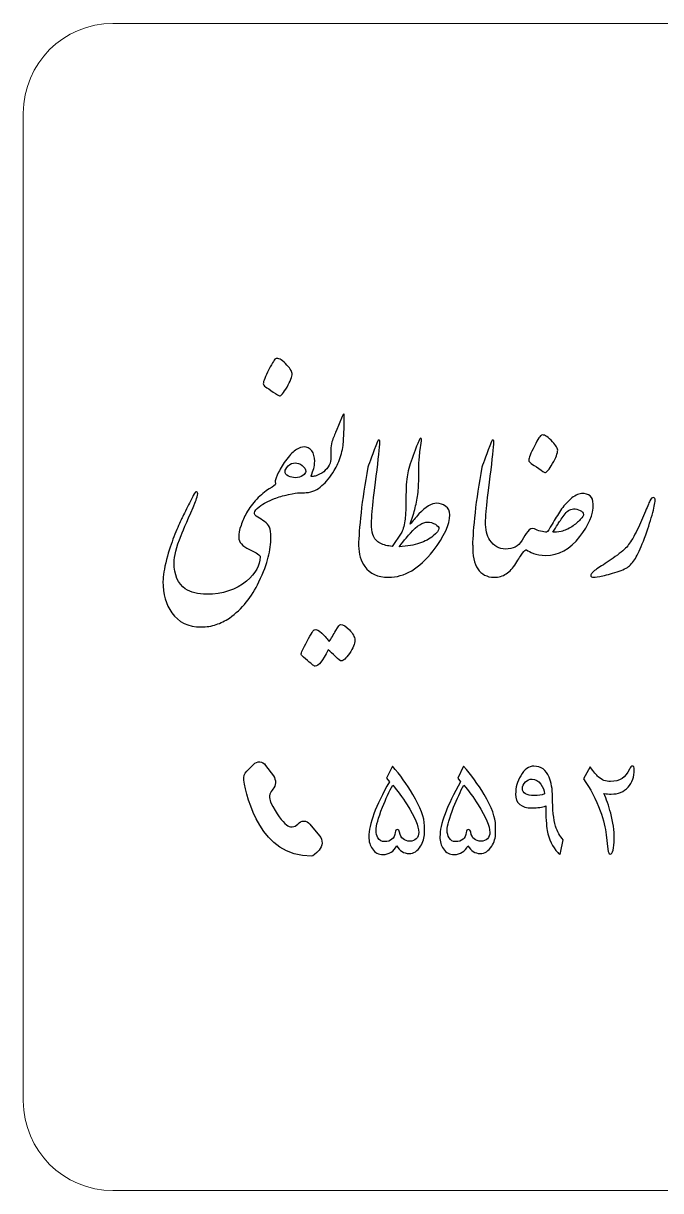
# Model space of a CAD drawing. Header units: millimetres. Extents: x -25.2 to 24.6, y -25.3 to 24.5.
# Drawn here: x -25.21 to 1.99, y -25.31 to 24.49 of the extents above; entities that cross this region are included whole.
import ezdxf

# ---------------------------------------------------------------- set-up
doc = ezdxf.new("R2010")
doc.units = ezdxf.units.MM
doc.header["$MEASUREMENT"] = 0
doc.layers.add('Layer 1', color=7, linetype='Continuous')

msp = doc.modelspace()

# ---------------------------------------------------------------- linework, layer by layer
at = {"layer": 'Layer 1', "color": 250, "lineweight": 18}
msp.add_open_spline([(-21.3875, 24.4923), (-21.3875, 24.4923), (20.7627, 24.4923), (20.7627, 24.4923), (22.8694, 24.4923), (24.5876, 22.7741), (24.5876, 20.6674), (24.5876, 20.6674), (24.5876, -21.4828), (24.5876, -21.4828), (24.5876, -23.5895), (22.8694, -25.3077), (20.7627, -25.3077), (20.7627, -25.3077), (-21.3875, -25.3077), (-21.3875, -25.3077), (-23.4942, -25.3077), (-25.2124, -23.5895), (-25.2124, -21.4828), (-25.2124, -21.4828), (-25.2124, 20.6674), (-25.2124, 20.6674), (-25.2124, 22.7741), (-23.4942, 24.4923), (-21.3875, 24.4923)], degree=3, knots=[0, 0, 0, 0, 0.125, 0.125, 0.125, 0.25, 0.25, 0.25, 0.375, 0.375, 0.375, 0.5, 0.5, 0.5, 0.625, 0.625, 0.625, 0.75, 0.75, 0.75, 0.875, 0.875, 0.875, 1, 1, 1, 1], dxfattribs=at)
at = {"layer": 'Layer 1', "color": 240}
for points, knots in [([(-14.9684, 9.1189), (-14.9684, 9.2117), (-14.8906, 9.4125), (-14.7308, 9.7233), (-14.5733, 10.0342), (-14.4718, 10.1875), (-14.4243, 10.1875), (-14.3314, 10.2264), (-14.1976, 10.1552), (-14.0206, 9.9759), (-13.8435, 9.7968), (-13.7485, 9.6565), (-13.7356, 9.555), (-13.7356, 9.4211), (-13.809, 9.2268), (-13.9558, 8.9742), (-14.1048, 8.7216), (-14.2127, 8.5942), (-14.2797, 8.5942), (-14.3056, 8.6072), (-14.392, 8.6633), (-14.5409, 8.7627), (-14.692, 8.862), (-14.8021, 8.9353), (-14.8734, 8.9872), (-14.9381, 9.0282), (-14.9684, 9.0736), (-14.9684, 9.1189)], [0, 0, 0, 0, 0.1111111, 0.1111111, 0.1111111, 0.2222222, 0.2222222, 0.2222222, 0.3333333, 0.3333333, 0.3333333, 0.4444444, 0.4444444, 0.4444444, 0.5555556, 0.5555556, 0.5555556, 0.6666667, 0.6666667, 0.6666667, 0.7777778, 0.7777778, 0.7777778, 0.8888889, 0.8888889, 0.8888889, 1, 1, 1, 1]), ([(-12.464, 5.3041), (-12.3625, 5.3753), (-12.2762, 5.4638), (-12.2049, 5.5696), (-12.1294, 5.6754), (-12.0905, 5.7812), (-12.0905, 5.887), (-12.0905, 5.887), (-12.0905, 6.3037), (-12.0905, 6.3037), (-12.0905, 6.4051), (-12.0732, 6.5174), (-12.0408, 6.6383), (-11.9804, 6.8066), (-11.9199, 6.9621), (-11.8574, 7.1002), (-11.8574, 7.1002), (-11.5983, 7.7264), (-11.5983, 7.7264), (-11.5939, 7.7566), (-11.5723, 7.7912), (-11.5335, 7.8278), (-11.5162, 7.8278), (-11.5098, 7.7847), (-11.5098, 7.6962), (-11.5098, 7.6962), (-11.5205, 7.2471), (-11.5205, 7.2471), (-11.5205, 7.2471), (-11.5465, 6.7031), (-11.5465, 6.7031), (-11.5465, 6.513), (-11.5853, 6.2972), (-11.6608, 6.0575), (-11.7321, 5.8157), (-11.8249, 5.6042), (-11.9394, 5.4184), (-12.1121, 5.1356), (-12.287, 4.9198), (-12.464, 4.773), (-12.5611, 4.6844), (-12.6626, 4.6154), (-12.7684, 4.5635), (-12.8807, 4.5096), (-13.0038, 4.4794), (-13.1354, 4.475), (-13.2283, 4.4664), (-13.3297, 4.4621), (-13.4441, 4.4621), (-13.5154, 4.4621), (-13.6687, 4.4384), (-13.8997, 4.3865), (-14.135, 4.3412), (-14.3337, 4.2829), (-14.4934, 4.216), (-14.6208, 4.1663), (-14.7438, 4.1102), (-14.8604, 4.0519), (-14.9381, 4.013), (-15.0332, 3.9504), (-15.1519, 3.8619), (-15.2706, 3.7734), (-15.3354, 3.6891), (-15.3483, 3.6093), (-15.3483, 3.6093), (-15.3489, 3.6089), (-15.3489, 3.6089), (-15.3489, 3.6089), (-15.3483, 3.605), (-15.3483, 3.605), (-15.3483, 3.5467), (-15.3008, 3.4862), (-15.2059, 3.4279), (-15.1109, 3.3696), (-15.0159, 3.3049), (-14.9187, 3.2358), (-14.8216, 3.1645), (-14.7525, 3.0868), (-14.7093, 2.9983), (-14.6683, 2.9011), (-14.6467, 2.7587), (-14.6467, 2.5687), (-14.6467, 2.2901), (-14.6834, 2.0052), (-14.7546, 1.7137), (-14.8259, 1.4309), (-14.9597, 1.0812), (-15.154, 0.6645), (-15.4606, 0.019), (-15.8773, -0.4948), (-16.4062, -0.8792), (-16.5984, -1.0022), (-16.7884, -1.095), (-16.9741, -1.1577), (-17.1769, -1.2245), (-17.395, -1.2591), (-17.626, -1.2591), (-18.1701, -1.2591), (-18.5868, -1.0562), (-18.8782, -0.6525), (-19.1265, -0.307), (-19.2517, 0.1377), (-19.2517, 0.6774), (-19.2517, 0.9171), (-19.2021, 1.2301), (-19.1005, 1.6187), (-18.9991, 1.9944), (-18.8933, 2.3182), (-18.7832, 2.5924), (-18.6645, 2.8753), (-18.5651, 3.1149), (-18.481, 3.307), (-18.4551, 3.3545), (-18.4183, 3.4258), (-18.373, 3.5208), (-18.3255, 3.6136), (-18.2673, 3.7388), (-18.196, 3.8899), (-18.1442, 3.9827), (-18.0988, 4.067), (-18.0599, 4.1425), (-18.0189, 4.2181), (-17.9866, 4.2872), (-17.9606, 4.3455), (-17.8981, 4.4599), (-17.8506, 4.5139), (-17.816, 4.5096), (-17.7685, 4.5009), (-17.7577, 4.4534), (-17.7771, 4.3649), (-17.7987, 4.2591), (-17.8268, 4.1685), (-17.8592, 4.0929), (-18.1593, 3.3998), (-18.3665, 2.9184), (-18.481, 2.6443), (-18.6774, 2.1412), (-18.7767, 1.7547), (-18.7767, 1.4806), (-18.7767, 0.9602), (-18.617, 0.5911), (-18.2975, 0.3665), (-18.0599, 0.2111), (-17.7556, 0.1334), (-17.3799, 0.1334), (-16.7042, 0.1334), (-16.1407, 0.3234), (-15.6851, 0.7012), (-15.2965, 1.0272), (-15.1022, 1.3683), (-15.1022, 1.7267), (-15.1022, 1.798), (-15.2534, 1.9038), (-15.5578, 2.0419), (-15.8665, 2.1866), (-16.0197, 2.3614), (-16.0197, 2.5687), (-16.0197, 2.7155), (-15.9874, 2.8838), (-15.9205, 3.0717), (-15.8557, 3.2574), (-15.778, 3.4365), (-15.6851, 3.605), (-15.6851, 3.605), (-15.6827, 3.6091), (-15.6827, 3.6091), (-15.6827, 3.6091), (-15.6829, 3.6093), (-15.6829, 3.6093), (-15.5663, 3.8122), (-15.4195, 4.0065), (-15.2469, 4.19), (-15.0742, 4.3757), (-14.8971, 4.5225), (-14.7158, 4.6304), (-14.5344, 4.7384), (-14.4459, 4.8075), (-14.4502, 4.8355), (-14.4502, 4.8485), (-14.4502, 4.8658), (-14.4524, 4.8874), (-14.4545, 4.909), (-14.4567, 4.9349), (-14.4567, 4.9694), (-14.4567, 5.0234), (-14.4092, 5.1486), (-14.3164, 5.3429), (-14.2322, 5.5156), (-14.1156, 5.7013), (-13.9666, 5.8978), (-13.8155, 6.0964), (-13.6795, 6.2345), (-13.5521, 6.3101), (-13.4334, 6.3857), (-13.3233, 6.4245), (-13.2239, 6.4245), (-13.1009, 6.4245), (-12.993, 6.3684), (-12.9001, 6.2605), (-12.8159, 6.1417), (-12.7749, 5.9928), (-12.7749, 5.8157), (-12.7749, 5.6905), (-12.7879, 5.5825), (-12.8181, 5.494), (-12.8936, 5.2954), (-12.9303, 5.1831), (-12.926, 5.1594), (-12.8591, 5.1594), (-12.8029, 5.1637), (-12.7576, 5.1745), (-12.7144, 5.1853), (-12.6151, 5.2285), (-12.464, 5.3041)], [0, 0, 0, 0, 0.0140845, 0.0140845, 0.0140845, 0.028169, 0.028169, 0.028169, 0.0422535, 0.0422535, 0.0422535, 0.056338, 0.056338, 0.056338, 0.0704225, 0.0704225, 0.0704225, 0.084507, 0.084507, 0.084507, 0.0985915, 0.0985915, 0.0985915, 0.1126761, 0.1126761, 0.1126761, 0.1267606, 0.1267606, 0.1267606, 0.1408451, 0.1408451, 0.1408451, 0.1549296, 0.1549296, 0.1549296, 0.1690141, 0.1690141, 0.1690141, 0.1830986, 0.1830986, 0.1830986, 0.1971831, 0.1971831, 0.1971831, 0.2112676, 0.2112676, 0.2112676, 0.2253521, 0.2253521, 0.2253521, 0.2394366, 0.2394366, 0.2394366, 0.2535211, 0.2535211, 0.2535211, 0.2676056, 0.2676056, 0.2676056, 0.2816901, 0.2816901, 0.2816901, 0.2957746, 0.2957746, 0.2957746, 0.3098592, 0.3098592, 0.3098592, 0.3239437, 0.3239437, 0.3239437, 0.3380282, 0.3380282, 0.3380282, 0.3521127, 0.3521127, 0.3521127, 0.3661972, 0.3661972, 0.3661972, 0.3802817, 0.3802817, 0.3802817, 0.3943662, 0.3943662, 0.3943662, 0.4084507, 0.4084507, 0.4084507, 0.4225352, 0.4225352, 0.4225352, 0.4366197, 0.4366197, 0.4366197, 0.4507042, 0.4507042, 0.4507042, 0.4647887, 0.4647887, 0.4647887, 0.4788732, 0.4788732, 0.4788732, 0.4929577, 0.4929577, 0.4929577, 0.5070423, 0.5070423, 0.5070423, 0.5211268, 0.5211268, 0.5211268, 0.5352113, 0.5352113, 0.5352113, 0.5492958, 0.5492958, 0.5492958, 0.5633803, 0.5633803, 0.5633803, 0.5774648, 0.5774648, 0.5774648, 0.5915493, 0.5915493, 0.5915493, 0.6056338, 0.6056338, 0.6056338, 0.6197183, 0.6197183, 0.6197183, 0.6338028, 0.6338028, 0.6338028, 0.6478873, 0.6478873, 0.6478873, 0.6619718, 0.6619718, 0.6619718, 0.6760563, 0.6760563, 0.6760563, 0.6901408, 0.6901408, 0.6901408, 0.7042254, 0.7042254, 0.7042254, 0.7183099, 0.7183099, 0.7183099, 0.7323944, 0.7323944, 0.7323944, 0.7464789, 0.7464789, 0.7464789, 0.7605634, 0.7605634, 0.7605634, 0.7746479, 0.7746479, 0.7746479, 0.7887324, 0.7887324, 0.7887324, 0.8028169, 0.8028169, 0.8028169, 0.8169014, 0.8169014, 0.8169014, 0.8309859, 0.8309859, 0.8309859, 0.8450704, 0.8450704, 0.8450704, 0.8591549, 0.8591549, 0.8591549, 0.8732394, 0.8732394, 0.8732394, 0.8873239, 0.8873239, 0.8873239, 0.9014085, 0.9014085, 0.9014085, 0.915493, 0.915493, 0.915493, 0.9295775, 0.9295775, 0.9295775, 0.943662, 0.943662, 0.943662, 0.9577465, 0.9577465, 0.9577465, 0.971831, 0.971831, 0.971831, 0.9859155, 0.9859155, 0.9859155, 1, 1, 1, 1]), ([(-10.3504, 3.13), (-10.3504, 2.9724), (-10.3288, 2.8234), (-10.2878, 2.681), (-10.2316, 2.5082), (-10.128, 2.383), (-9.9769, 2.3096), (-9.8257, 2.2362), (-9.6551, 2.193), (-9.4652, 2.1801), (-9.4652, 2.1801), (-9.0852, 2.737), (-9.0852, 2.737), (-9.0226, 2.8428), (-8.9665, 3.0221), (-8.9211, 3.2747), (-8.8996, 3.4128), (-8.8866, 3.7194), (-8.8823, 4.1879), (-8.8779, 4.6585), (-8.8585, 5.0083), (-8.8196, 5.2349), (-8.7765, 5.4465), (-8.6945, 5.7185), (-8.5735, 6.0532), (-8.4505, 6.39), (-8.375, 6.5843), (-8.349, 6.6361), (-8.3209, 6.6879), (-8.2994, 6.7311), (-8.2821, 6.7656), (-8.2605, 6.8001), (-8.2411, 6.8066), (-8.2259, 6.7872), (-8.2087, 6.7678), (-8.2044, 6.7354), (-8.213, 6.6879), (-8.2584, 6.4051), (-8.2907, 6.1762), (-8.308, 5.9971), (-8.3231, 5.8178), (-8.3317, 5.6473), (-8.3296, 5.4854), (-8.3274, 5.3234), (-8.3296, 5.1141), (-8.3382, 4.8571), (-8.3469, 4.6002), (-8.3727, 4.3628), (-8.416, 4.1468), (-8.457, 3.9288), (-8.5087, 3.7194), (-8.5735, 3.5143), (-8.6362, 3.3113), (-8.6793, 3.1818), (-8.6988, 3.1257), (-8.5973, 3.253), (-8.4742, 3.3977), (-8.3253, 3.5639), (-8.0446, 3.8684), (-7.7877, 4.0195), (-7.561, 4.0195), (-7.4229, 4.0195), (-7.2955, 3.9742), (-7.1811, 3.8856), (-7.0645, 3.8014), (-7.004, 3.6827), (-7.004, 3.525), (-7.004, 3.1192), (-7.2436, 2.6075), (-7.7186, 1.9858), (-8.3015, 1.2345), (-8.9384, 0.8588), (-9.6293, 0.8588), (-10.0848, 0.8588), (-10.4194, 1.01), (-10.6353, 1.3143), (-10.808, 1.554), (-10.8965, 1.854), (-10.9009, 2.2124), (-10.9009, 2.2124), (-10.8965, 2.2312), (-10.8965, 2.2312), (-10.8965, 2.2312), (-10.9009, 2.2319), (-10.9009, 2.2319), (-10.8965, 2.56), (-10.862, 3.0199), (-10.7973, 3.6071), (-10.7303, 4.1965), (-10.6332, 4.8463), (-10.5015, 5.5588), (-10.4346, 5.766), (-10.2986, 6.1309), (-10.0913, 6.6533), (-10.0697, 6.703), (-10.0481, 6.7246), (-10.0244, 6.716), (-10.0006, 6.7074), (-9.9898, 6.6879), (-9.9898, 6.6533), (-10.0027, 6.3965), (-10.0546, 5.9042), (-10.1474, 5.1789), (-10.2403, 4.4534), (-10.2986, 3.9569), (-10.318, 3.687), (-10.3396, 3.4171), (-10.3504, 3.2703), (-10.3504, 3.2444), (-10.3504, 3.2444), (-10.3508, 3.2358), (-10.3508, 3.2358), (-10.3508, 3.2358), (-10.3504, 3.2358), (-10.3504, 3.2358), (-10.3504, 3.2358), (-10.3504, 3.13), (-10.3504, 3.13)], [0, 0, 0, 0, 0.025641, 0.025641, 0.025641, 0.0512821, 0.0512821, 0.0512821, 0.0769231, 0.0769231, 0.0769231, 0.1025641, 0.1025641, 0.1025641, 0.1282051, 0.1282051, 0.1282051, 0.1538462, 0.1538462, 0.1538462, 0.1794872, 0.1794872, 0.1794872, 0.2051282, 0.2051282, 0.2051282, 0.2307692, 0.2307692, 0.2307692, 0.2564103, 0.2564103, 0.2564103, 0.2820513, 0.2820513, 0.2820513, 0.3076923, 0.3076923, 0.3076923, 0.3333333, 0.3333333, 0.3333333, 0.3589744, 0.3589744, 0.3589744, 0.3846154, 0.3846154, 0.3846154, 0.4102564, 0.4102564, 0.4102564, 0.4358974, 0.4358974, 0.4358974, 0.4615385, 0.4615385, 0.4615385, 0.4871795, 0.4871795, 0.4871795, 0.5128205, 0.5128205, 0.5128205, 0.5384615, 0.5384615, 0.5384615, 0.5641026, 0.5641026, 0.5641026, 0.5897436, 0.5897436, 0.5897436, 0.6153846, 0.6153846, 0.6153846, 0.6410256, 0.6410256, 0.6410256, 0.6666667, 0.6666667, 0.6666667, 0.6923077, 0.6923077, 0.6923077, 0.7179487, 0.7179487, 0.7179487, 0.7435897, 0.7435897, 0.7435897, 0.7692308, 0.7692308, 0.7692308, 0.7948718, 0.7948718, 0.7948718, 0.8205128, 0.8205128, 0.8205128, 0.8461538, 0.8461538, 0.8461538, 0.8717949, 0.8717949, 0.8717949, 0.8974359, 0.8974359, 0.8974359, 0.9230769, 0.9230769, 0.9230769, 0.9487179, 0.9487179, 0.9487179, 0.974359, 0.974359, 0.974359, 1, 1, 1, 1]), ([(-5.4841, 3.2444), (-5.4839, 2.8913), (-5.4234, 2.6244), (-5.3006, 2.4434), (-5.1279, 2.1909), (-4.9033, 2.0635), (-4.6292, 2.0635), (-4.4651, 2.0635), (-4.3269, 2.0916), (-4.2168, 2.1498), (-4.1045, 2.206), (-4.0074, 2.3031), (-3.9254, 2.4434), (-3.8433, 2.5816), (-3.7613, 2.7047), (-3.6792, 2.8126), (-3.5951, 2.9206), (-3.5022, 2.9573), (-3.3964, 2.9227), (-3.3208, 2.8861), (-3.2323, 2.8515), (-3.1287, 2.8256), (-3.0251, 2.7976), (-2.9409, 2.7824), (-2.8783, 2.7781), (-2.8351, 2.8105), (-2.7552, 2.9292), (-2.6386, 3.1278), (-2.5199, 3.3286), (-2.4012, 3.5208), (-2.2802, 3.7064), (-2.1594, 3.8921), (-2.019, 4.054), (-1.8571, 4.1943), (-1.6952, 4.3325), (-1.5354, 4.4124), (-1.38, 4.434), (-1.0583, 4.4426), (-0.8942, 4.2936), (-0.8856, 3.985), (-0.8856, 3.5337), (-1.0755, 3.0695), (-1.4555, 2.5946), (-1.8852, 2.0592), (-2.3687, 1.7915), (-2.9042, 1.7915), (-3.1265, 1.7957), (-3.3036, 1.8238), (-3.4353, 1.8778), (-3.5648, 1.9296), (-3.6663, 1.9815), (-3.7375, 2.0311), (-3.7721, 2.0398), (-3.826, 1.9944), (-3.8995, 1.8929), (-3.9728, 1.7915), (-4.07, 1.6425), (-4.1909, 1.4482), (-4.3118, 1.2539), (-4.4456, 1.1071), (-4.5946, 1.0077), (-4.7457, 0.9084), (-4.9206, 0.8588), (-5.1236, 0.8588), (-5.4237, 0.8674), (-5.6525, 0.9862), (-5.8123, 1.2172), (-5.9741, 1.4458), (-6.0454, 1.7845), (-6.0282, 2.231), (-6.0282, 2.231), (-6.0347, 2.2319), (-6.0347, 2.2319), (-6.0303, 2.56), (-5.9958, 3.0199), (-5.931, 3.6071), (-5.8641, 4.1965), (-5.7669, 4.8463), (-5.6353, 5.5588), (-5.5683, 5.766), (-5.4323, 6.1309), (-5.225, 6.6533), (-5.2034, 6.703), (-5.1819, 6.7246), (-5.1581, 6.716), (-5.1344, 6.7074), (-5.1236, 6.6879), (-5.1236, 6.6533), (-5.1365, 6.3965), (-5.1884, 5.9042), (-5.2812, 5.1789), (-5.374, 4.4534), (-5.4323, 3.9569), (-5.4517, 3.687), (-5.4728, 3.424), (-5.4836, 3.2779), (-5.4841, 3.2466), (-5.4841, 3.2466), (-5.4841, 3.2457), (-5.4841, 3.2457), (-5.4841, 3.2457), (-5.4841, 3.2444), (-5.4841, 3.2444)], [0, 0, 0, 0, 0.0294118, 0.0294118, 0.0294118, 0.0588235, 0.0588235, 0.0588235, 0.0882353, 0.0882353, 0.0882353, 0.1176471, 0.1176471, 0.1176471, 0.1470588, 0.1470588, 0.1470588, 0.1764706, 0.1764706, 0.1764706, 0.2058824, 0.2058824, 0.2058824, 0.2352941, 0.2352941, 0.2352941, 0.2647059, 0.2647059, 0.2647059, 0.2941176, 0.2941176, 0.2941176, 0.3235294, 0.3235294, 0.3235294, 0.3529412, 0.3529412, 0.3529412, 0.3823529, 0.3823529, 0.3823529, 0.4117647, 0.4117647, 0.4117647, 0.4411765, 0.4411765, 0.4411765, 0.4705882, 0.4705882, 0.4705882, 0.5, 0.5, 0.5, 0.5294118, 0.5294118, 0.5294118, 0.5588235, 0.5588235, 0.5588235, 0.5882353, 0.5882353, 0.5882353, 0.6176471, 0.6176471, 0.6176471, 0.6470588, 0.6470588, 0.6470588, 0.6764706, 0.6764706, 0.6764706, 0.7058824, 0.7058824, 0.7058824, 0.7352941, 0.7352941, 0.7352941, 0.7647059, 0.7647059, 0.7647059, 0.7941176, 0.7941176, 0.7941176, 0.8235294, 0.8235294, 0.8235294, 0.8529412, 0.8529412, 0.8529412, 0.8823529, 0.8823529, 0.8823529, 0.9117647, 0.9117647, 0.9117647, 0.9411765, 0.9411765, 0.9411765, 0.9705882, 0.9705882, 0.9705882, 1, 1, 1, 1]), ([(-3.6339, 5.8524), (-3.6339, 5.9452), (-3.5562, 6.146), (-3.3964, 6.4569), (-3.2388, 6.7678), (-3.1374, 6.9211), (-3.0899, 6.9211), (-2.997, 6.9599), (-2.8631, 6.8887), (-2.6861, 6.7095), (-2.5091, 6.5303), (-2.4141, 6.39), (-2.4012, 6.2885), (-2.4012, 6.1547), (-2.4745, 5.9604), (-2.6213, 5.7078), (-2.7703, 5.4552), (-2.8783, 5.3278), (-2.9452, 5.3278), (-2.9711, 5.3407), (-3.0574, 5.3969), (-3.2065, 5.4962), (-3.3575, 5.5955), (-3.4676, 5.6689), (-3.5389, 5.7207), (-3.6015, 5.7618), (-3.6339, 5.807), (-3.6339, 5.8524)], [0, 0, 0, 0, 0.1111111, 0.1111111, 0.1111111, 0.2222222, 0.2222222, 0.2222222, 0.3333333, 0.3333333, 0.3333333, 0.4444444, 0.4444444, 0.4444444, 0.5555556, 0.5555556, 0.5555556, 0.6666667, 0.6666667, 0.6666667, 0.7777778, 0.7777778, 0.7777778, 0.8888889, 0.8888889, 0.8888889, 1, 1, 1, 1]), ([(-13.1592, 5.3796), (-13.1592, 5.4724), (-13.211, 5.5567), (-13.3124, 5.6322), (-13.4118, 5.7056), (-13.5089, 5.7402), (-13.6017, 5.7402), (-13.7119, 5.7402), (-13.8133, 5.697), (-13.9062, 5.6085), (-13.9947, 5.5113), (-14.04, 5.4357), (-14.04, 5.3796), (-14.04, 5.2954), (-13.9903, 5.2285), (-13.8932, 5.1789), (-13.8004, 5.1313), (-13.7032, 5.1076), (-13.6017, 5.1076), (-13.4722, 5.1076), (-13.3643, 5.14), (-13.2801, 5.2026), (-13.2002, 5.263), (-13.1592, 5.3213), (-13.1592, 5.3796)], [0, 0, 0, 0, 0.125, 0.125, 0.125, 0.25, 0.25, 0.25, 0.375, 0.375, 0.375, 0.5, 0.5, 0.5, 0.625, 0.625, 0.625, 0.75, 0.75, 0.75, 0.875, 0.875, 0.875, 1, 1, 1, 1]), ([(1.7569, 4.136), (1.7527, 4.0216), (1.7094, 3.8144), (1.6274, 3.5164), (1.5453, 3.2164), (1.4374, 2.8903), (1.3058, 2.5341), (1.1719, 2.1801), (1.0553, 1.9123), (0.9539, 1.731), (0.8524, 1.5496), (0.7423, 1.4115), (0.6213, 1.3165), (0.5005, 1.2237), (0.3083, 1.1351), (0.0406, 1.0574), (-0.2271, 0.9797), (-0.443, 0.9279), (-0.6049, 0.8998), (-0.7669, 0.8717), (-0.8705, 0.8588), (-0.9115, 0.8588), (-0.9547, 0.8631), (-0.9806, 0.8804), (-0.987, 0.9084), (-0.9957, 0.9387), (-0.9827, 0.9775), (-0.9503, 1.0229), (-0.9029, 1.0941), (-0.7863, 1.1891), (-0.5984, 1.3057), (-0.4106, 1.4201), (-0.1925, 1.5669), (0.0557, 1.7418), (0.304, 1.9167), (0.481, 2.07), (0.5868, 2.1995), (0.6926, 2.3312), (0.8114, 2.5255), (0.9452, 2.7889), (1.0769, 3.0501), (1.1978, 3.3135), (1.3058, 3.5791), (1.4116, 3.8446), (1.4893, 4.026), (1.5367, 4.1231), (1.5821, 4.2203), (1.6317, 4.2656), (1.6879, 4.2613), (1.7332, 4.2526), (1.7569, 4.2116), (1.7569, 4.136)], [0, 0, 0, 0, 0.0588235, 0.0588235, 0.0588235, 0.1176471, 0.1176471, 0.1176471, 0.1764706, 0.1764706, 0.1764706, 0.2352941, 0.2352941, 0.2352941, 0.2941176, 0.2941176, 0.2941176, 0.3529412, 0.3529412, 0.3529412, 0.4117647, 0.4117647, 0.4117647, 0.4705882, 0.4705882, 0.4705882, 0.5294118, 0.5294118, 0.5294118, 0.5882353, 0.5882353, 0.5882353, 0.6470588, 0.6470588, 0.6470588, 0.7058824, 0.7058824, 0.7058824, 0.7647059, 0.7647059, 0.7647059, 0.8235294, 0.8235294, 0.8235294, 0.8823529, 0.8823529, 0.8823529, 0.9411765, 0.9411765, 0.9411765, 1, 1, 1, 1]), ([(-1.2958, 3.5423), (-1.3044, 3.6114), (-1.3541, 3.6654), (-1.4447, 3.7107), (-1.5354, 3.7539), (-1.6282, 3.7776), (-1.7211, 3.7776), (-1.8765, 3.769), (-2.0147, 3.6805), (-2.1313, 3.5121), (-2.25, 3.3437), (-2.3385, 3.2099), (-2.4012, 3.1106), (-2.4616, 3.0113), (-2.5307, 2.899), (-2.6063, 2.7781), (-2.522, 2.7738), (-2.4033, 2.7867), (-2.2522, 2.8191), (-2.1011, 2.8515), (-1.9499, 2.9163), (-1.7988, 3.0177), (-1.6498, 3.1192), (-1.5289, 3.2207), (-1.4361, 3.3243), (-1.3433, 3.4279), (-1.2958, 3.5013), (-1.2958, 3.5423)], [0, 0, 0, 0, 0.1111111, 0.1111111, 0.1111111, 0.2222222, 0.2222222, 0.2222222, 0.3333333, 0.3333333, 0.3333333, 0.4444444, 0.4444444, 0.4444444, 0.5555556, 0.5555556, 0.5555556, 0.6666667, 0.6666667, 0.6666667, 0.7777778, 0.7777778, 0.7777778, 0.8888889, 0.8888889, 0.8888889, 1, 1, 1, 1]), ([(-7.4725, 2.9421), (-7.4725, 2.9961), (-7.5222, 3.0544), (-7.6236, 3.1192), (-7.7337, 3.1818), (-7.8438, 3.2142), (-7.9539, 3.2142), (-8.1547, 3.2228), (-8.4008, 3.0631), (-8.6858, 2.7393), (-8.7722, 2.6507), (-8.9341, 2.4586), (-9.1737, 2.1628), (-8.8196, 2.1801), (-8.5282, 2.2297), (-8.2972, 2.3096), (-8.0683, 2.3895), (-7.874, 2.4952), (-7.7186, 2.6248), (-7.5545, 2.7565), (-7.4725, 2.8623), (-7.4725, 2.9421)], [0, 0, 0, 0, 0.1428571, 0.1428571, 0.1428571, 0.2857143, 0.2857143, 0.2857143, 0.4285714, 0.4285714, 0.4285714, 0.5714286, 0.5714286, 0.5714286, 0.7142857, 0.7142857, 0.7142857, 0.8571429, 0.8571429, 0.8571429, 1, 1, 1, 1]), ([(-13.3556, -2.4314), (-13.3556, -2.4573), (-13.293, -2.5199), (-13.17, -2.6214), (-13.0448, -2.7228), (-12.954, -2.7984), (-12.8936, -2.8481), (-12.831, -2.9042), (-12.7814, -2.9301), (-12.7489, -2.9301), (-12.6129, -2.9301), (-12.4316, -2.7013), (-12.2049, -2.2414), (-12.1121, -2.3084), (-12.0042, -2.4033), (-11.8811, -2.5264), (-11.7602, -2.6495), (-11.676, -2.7099), (-11.6285, -2.7099), (-11.5573, -2.7099), (-11.445, -2.602), (-11.2939, -2.3861), (-11.1384, -2.168), (-11.0607, -1.978), (-11.0607, -1.8182), (-11.0671, -1.6822), (-11.1449, -1.5376), (-11.2917, -1.3843), (-11.4363, -1.231), (-11.5615, -1.1533), (-11.6673, -1.1533), (-11.6997, -1.1533), (-11.7688, -1.2397), (-11.8724, -1.4124), (-11.9761, -1.5851), (-12.0689, -1.7427), (-12.1531, -1.8809), (-12.2265, -1.7794), (-12.3301, -1.6628), (-12.4661, -1.529), (-12.6043, -1.3973), (-12.7079, -1.3455), (-12.7792, -1.3757), (-12.818, -1.3757), (-12.9238, -1.5376), (-13.0965, -1.8615), (-13.2693, -2.1874), (-13.3556, -2.3753), (-13.3556, -2.4314)], [0, 0, 0, 0, 0.0625, 0.0625, 0.0625, 0.125, 0.125, 0.125, 0.1875, 0.1875, 0.1875, 0.25, 0.25, 0.25, 0.3125, 0.3125, 0.3125, 0.375, 0.375, 0.375, 0.4375, 0.4375, 0.4375, 0.5, 0.5, 0.5, 0.5625, 0.5625, 0.5625, 0.625, 0.625, 0.625, 0.6875, 0.6875, 0.6875, 0.75, 0.75, 0.75, 0.8125, 0.8125, 0.8125, 0.875, 0.875, 0.875, 0.9375, 0.9375, 0.9375, 1, 1, 1, 1]), ([(-14.593, -8.222), (-14.593, -8.222), (-14.5609, -8.1858), (-14.5609, -8.1858), (-14.424, -8.0311), (-14.4141, -7.782), (-14.5379, -7.6134), (-14.5379, -7.6134), (-14.8683, -7.1644), (-14.8683, -7.1644), (-15.0014, -6.9835), (-15.2378, -6.964), (-15.3922, -7.1201), (-15.3922, -7.1201), (-15.6761, -7.4068), (-15.6761, -7.4068), (-15.774, -7.5058), (-15.8183, -7.6555), (-15.7944, -7.8021), (-15.6658, -8.5928), (-15.0914, -11.0418), (-12.9087, -11.0418), (-12.8595, -11.0418), (-12.7189, -10.9112), (-12.5863, -10.7753), (-12.4307, -10.6166), (-12.4201, -10.3417), (-12.5636, -10.1688), (-12.5636, -10.1688), (-12.976, -9.6724), (-12.976, -9.6724), (-13.1184, -9.501), (-13.3547, -9.4978), (-13.5012, -9.6661), (-13.5012, -9.6661), (-13.5012, -9.6661), (-13.5012, -9.6661), (-13.6315, -9.8154), (-13.837, -9.8326), (-13.9835, -9.7044), (-14.16, -9.5508), (-14.3995, -9.2635), (-14.6557, -8.7301), (-14.7357, -8.5641), (-14.7107, -8.3554), (-14.593, -8.222)], [0, 0, 0, 0, 0.0666667, 0.0666667, 0.0666667, 0.1333333, 0.1333333, 0.1333333, 0.2, 0.2, 0.2, 0.2666667, 0.2666667, 0.2666667, 0.3333333, 0.3333333, 0.3333333, 0.4, 0.4, 0.4, 0.4666667, 0.4666667, 0.4666667, 0.5333333, 0.5333333, 0.5333333, 0.6, 0.6, 0.6, 0.6666667, 0.6666667, 0.6666667, 0.7333333, 0.7333333, 0.7333333, 0.8, 0.8, 0.8, 0.8666667, 0.8666667, 0.8666667, 0.9333333, 0.9333333, 0.9333333, 1, 1, 1, 1]), ([(-8.0887, -10.0559), (-8.0887, -10.2545), (-8.1448, -10.4412), (-8.256, -10.6161), (-8.3867, -10.8201), (-8.5507, -10.9227), (-8.7461, -10.9227), (-8.9739, -10.9227), (-9.1477, -10.8126), (-9.2674, -10.5924), (-9.4002, -10.8428), (-9.5978, -10.9681), (-9.859, -10.9681), (-10.0501, -10.9681), (-10.2023, -10.8881), (-10.3135, -10.7284), (-10.4149, -10.5869), (-10.4657, -10.4164), (-10.4657, -10.2156), (-10.4657, -9.6791), (-10.172, -8.8944), (-9.5838, -7.8624), (-9.5838, -7.8624), (-9.7036, -7.7167), (-9.7036, -7.7167), (-9.7036, -7.7167), (-9.4542, -7.1985), (-9.4542, -7.1985), (-9.1272, -7.572), (-8.8368, -7.9725), (-8.582, -8.4032), (-8.2528, -8.957), (-8.0887, -9.4017), (-8.0887, -9.7374), (-8.0887, -9.7374), (-8.0887, -10.0559), (-8.0887, -10.0559)], [0, 0, 0, 0, 0.0833333, 0.0833333, 0.0833333, 0.1666667, 0.1666667, 0.1666667, 0.25, 0.25, 0.25, 0.3333333, 0.3333333, 0.3333333, 0.4166667, 0.4166667, 0.4166667, 0.5, 0.5, 0.5, 0.5833333, 0.5833333, 0.5833333, 0.6666667, 0.6666667, 0.6666667, 0.75, 0.75, 0.75, 0.8333333, 0.8333333, 0.8333333, 0.9166667, 0.9166667, 0.9166667, 1, 1, 1, 1]), ([(-5.0521, -10.0559), (-5.0521, -10.2545), (-5.1083, -10.4412), (-5.2194, -10.6161), (-5.3501, -10.8201), (-5.5141, -10.9227), (-5.7095, -10.9227), (-5.9373, -10.9227), (-6.1111, -10.8126), (-6.2309, -10.5924), (-6.3637, -10.8428), (-6.5612, -10.9681), (-6.8224, -10.9681), (-7.0135, -10.9681), (-7.1658, -10.8881), (-7.2769, -10.7284), (-7.3783, -10.5869), (-7.4291, -10.4164), (-7.4291, -10.2156), (-7.4291, -9.6791), (-7.1355, -8.8944), (-6.5472, -7.8624), (-6.5472, -7.8624), (-6.667, -7.7167), (-6.667, -7.7167), (-6.667, -7.7167), (-6.4176, -7.1985), (-6.4176, -7.1985), (-6.0906, -7.572), (-5.8002, -7.9725), (-5.5455, -8.4032), (-5.2162, -8.957), (-5.0521, -9.4017), (-5.0521, -9.7374), (-5.0521, -9.7374), (-5.0521, -10.0559), (-5.0521, -10.0559)], [0, 0, 0, 0, 0.0833333, 0.0833333, 0.0833333, 0.1666667, 0.1666667, 0.1666667, 0.25, 0.25, 0.25, 0.3333333, 0.3333333, 0.3333333, 0.4166667, 0.4166667, 0.4166667, 0.5, 0.5, 0.5, 0.5833333, 0.5833333, 0.5833333, 0.6666667, 0.6666667, 0.6666667, 0.75, 0.75, 0.75, 0.8333333, 0.8333333, 0.8333333, 0.9166667, 0.9166667, 0.9166667, 1, 1, 1, 1]), ([(-2.1645, -10.3387), (-2.1645, -10.3387), (-2.2854, -10.8925), (-2.2854, -10.8925), (-2.2951, -10.9367), (-2.3049, -10.9594), (-2.3135, -10.9616), (-2.3243, -10.9616), (-2.3524, -10.9367), (-2.3987, -10.886), (-2.6265, -10.6367), (-2.7765, -10.3236), (-2.8478, -9.948), (-2.8899, -9.7245), (-2.9115, -9.3725), (-2.9115, -8.8933), (-3.0604, -8.9505), (-3.2559, -8.9796), (-3.4965, -8.9796), (-3.964, -8.9796), (-4.1983, -8.7832), (-4.1983, -8.3892), (-4.1983, -8.1129), (-4.1259, -7.8527), (-3.9823, -7.6054), (-3.8247, -7.3345), (-3.6358, -7.1985), (-3.4156, -7.1985), (-3.1166, -7.1985), (-2.8996, -7.3551), (-2.7668, -7.667), (-2.6718, -7.8883), (-2.6244, -8.1722), (-2.6244, -8.5198), (-2.6244, -9.0477), (-2.579, -9.461), (-2.4894, -9.7634), (-2.4192, -9.9932), (-2.3113, -10.1843), (-2.1645, -10.3387)], [0, 0, 0, 0, 0.0769231, 0.0769231, 0.0769231, 0.1538462, 0.1538462, 0.1538462, 0.2307692, 0.2307692, 0.2307692, 0.3076923, 0.3076923, 0.3076923, 0.3846154, 0.3846154, 0.3846154, 0.4615385, 0.4615385, 0.4615385, 0.5384615, 0.5384615, 0.5384615, 0.6153846, 0.6153846, 0.6153846, 0.6923077, 0.6923077, 0.6923077, 0.7692308, 0.7692308, 0.7692308, 0.8461538, 0.8461538, 0.8461538, 0.9230769, 0.9230769, 0.9230769, 1, 1, 1, 1]), ([(0.8688, -7.3496), (0.8688, -7.6487), (0.7803, -7.8969), (0.6033, -8.0912), (0.4198, -8.2909), (0.178, -8.3902), (-0.121, -8.3902), (-0.2204, -8.3902), (-0.324, -8.3794), (-0.4308, -8.3589), (-0.3197, -8.5975), (-0.2214, -8.8793), (-0.1372, -9.2063), (-0.0379, -9.5938), (0.0117, -9.9512), (0.0117, -10.2783), (0.0117, -10.7252), (-0.0476, -10.9486), (-0.1653, -10.9486), (-0.2139, -10.9486), (-0.2462, -10.8806), (-0.2603, -10.7435), (-0.2603, -10.7435), (-0.3272, -10.1228), (-0.3272, -10.1228), (-0.3564, -9.8497), (-0.4438, -9.5086), (-0.5896, -9.1016), (-0.7623, -8.6191), (-1.0008, -8.1636), (-1.3041, -7.7361), (-1.3041, -7.7361), (-1.0105, -7.2331), (-1.0105, -7.2331), (-0.8605, -7.4436), (-0.7461, -7.5839), (-0.6683, -7.654), (-0.5183, -7.7868), (-0.3467, -7.8527), (-0.1534, -7.8527), (0.2395, -7.8527), (0.5105, -7.6789), (0.6594, -7.3302), (0.6994, -7.2385), (0.7425, -7.1921), (0.7889, -7.1921), (0.8419, -7.1921), (0.8688, -7.2449), (0.8688, -7.3496)], [0, 0, 0, 0, 0.0625, 0.0625, 0.0625, 0.125, 0.125, 0.125, 0.1875, 0.1875, 0.1875, 0.25, 0.25, 0.25, 0.3125, 0.3125, 0.3125, 0.375, 0.375, 0.375, 0.4375, 0.4375, 0.4375, 0.5, 0.5, 0.5, 0.5625, 0.5625, 0.5625, 0.625, 0.625, 0.625, 0.6875, 0.6875, 0.6875, 0.75, 0.75, 0.75, 0.8125, 0.8125, 0.8125, 0.875, 0.875, 0.875, 0.9375, 0.9375, 0.9375, 1, 1, 1, 1]), ([(-2.9708, -8.3827), (-2.9795, -8.2305), (-3.0291, -8.0912), (-3.1199, -7.9661), (-3.2213, -7.8214), (-3.3455, -7.749), (-3.4912, -7.749), (-3.5991, -7.749), (-3.6952, -7.79), (-3.7794, -7.871), (-3.8646, -7.9531), (-3.9068, -8.047), (-3.9068, -8.1539), (-3.9068, -8.3547), (-3.7383, -8.455), (-3.4027, -8.455), (-3.231, -8.455), (-3.0874, -8.4312), (-2.9708, -8.3827)], [0, 0, 0, 0, 0.1666667, 0.1666667, 0.1666667, 0.3333333, 0.3333333, 0.3333333, 0.5, 0.5, 0.5, 0.6666667, 0.6666667, 0.6666667, 0.8333333, 0.8333333, 0.8333333, 1, 1, 1, 1]), ([(-8.3348, -10.0224), (-8.3348, -9.7569), (-8.501, -9.3639), (-8.8336, -8.8458), (-9.0419, -8.5209), (-9.2448, -8.2413), (-9.4456, -8.0049), (-9.5902, -8.2726), (-9.7349, -8.5889), (-9.8806, -8.9516), (-10.063, -9.4093), (-10.1548, -9.7364), (-10.1548, -9.9328), (-10.1548, -10.0623), (-10.1278, -10.1703), (-10.0727, -10.2588), (-10.0102, -10.3646), (-9.9184, -10.4175), (-9.7986, -10.4175), (-9.5233, -10.4175), (-9.37, -10.2858), (-9.3409, -10.0235), (-9.3322, -9.9425), (-9.302, -9.9026), (-9.2491, -9.9026), (-9.1994, -9.9026), (-9.166, -9.9415), (-9.1519, -10.0192), (-9.1012, -10.2718), (-8.9534, -10.3981), (-8.7073, -10.3981), (-8.5971, -10.3981), (-8.5086, -10.3624), (-8.4384, -10.2923), (-8.3694, -10.2211), (-8.3348, -10.1315), (-8.3348, -10.0224)], [0, 0, 0, 0, 0.0833333, 0.0833333, 0.0833333, 0.1666667, 0.1666667, 0.1666667, 0.25, 0.25, 0.25, 0.3333333, 0.3333333, 0.3333333, 0.4166667, 0.4166667, 0.4166667, 0.5, 0.5, 0.5, 0.5833333, 0.5833333, 0.5833333, 0.6666667, 0.6666667, 0.6666667, 0.75, 0.75, 0.75, 0.8333333, 0.8333333, 0.8333333, 0.9166667, 0.9166667, 0.9166667, 1, 1, 1, 1]), ([(-5.2982, -10.0224), (-5.2982, -9.7569), (-5.4644, -9.3639), (-5.797, -8.8458), (-6.0053, -8.5209), (-6.2082, -8.2413), (-6.409, -8.0049), (-6.5536, -8.2726), (-6.6983, -8.5889), (-6.844, -8.9516), (-7.0264, -9.4093), (-7.1182, -9.7364), (-7.1182, -9.9328), (-7.1182, -10.0623), (-7.0912, -10.1703), (-7.0362, -10.2588), (-6.9736, -10.3646), (-6.8818, -10.4175), (-6.762, -10.4175), (-6.4868, -10.4175), (-6.3335, -10.2858), (-6.3043, -10.0235), (-6.2957, -9.9425), (-6.2655, -9.9026), (-6.2125, -9.9026), (-6.1629, -9.9026), (-6.1294, -9.9415), (-6.1154, -10.0192), (-6.0646, -10.2718), (-5.9168, -10.3981), (-5.6707, -10.3981), (-5.5605, -10.3981), (-5.472, -10.3624), (-5.4019, -10.2923), (-5.3328, -10.2211), (-5.2982, -10.1315), (-5.2982, -10.0224)], [0, 0, 0, 0, 0.0833333, 0.0833333, 0.0833333, 0.1666667, 0.1666667, 0.1666667, 0.25, 0.25, 0.25, 0.3333333, 0.3333333, 0.3333333, 0.4166667, 0.4166667, 0.4166667, 0.5, 0.5, 0.5, 0.5833333, 0.5833333, 0.5833333, 0.6666667, 0.6666667, 0.6666667, 0.75, 0.75, 0.75, 0.8333333, 0.8333333, 0.8333333, 0.9166667, 0.9166667, 0.9166667, 1, 1, 1, 1])]:
    msp.add_open_spline(points, degree=3, knots=knots, dxfattribs=at)

doc.saveas('drawing.dxf')
